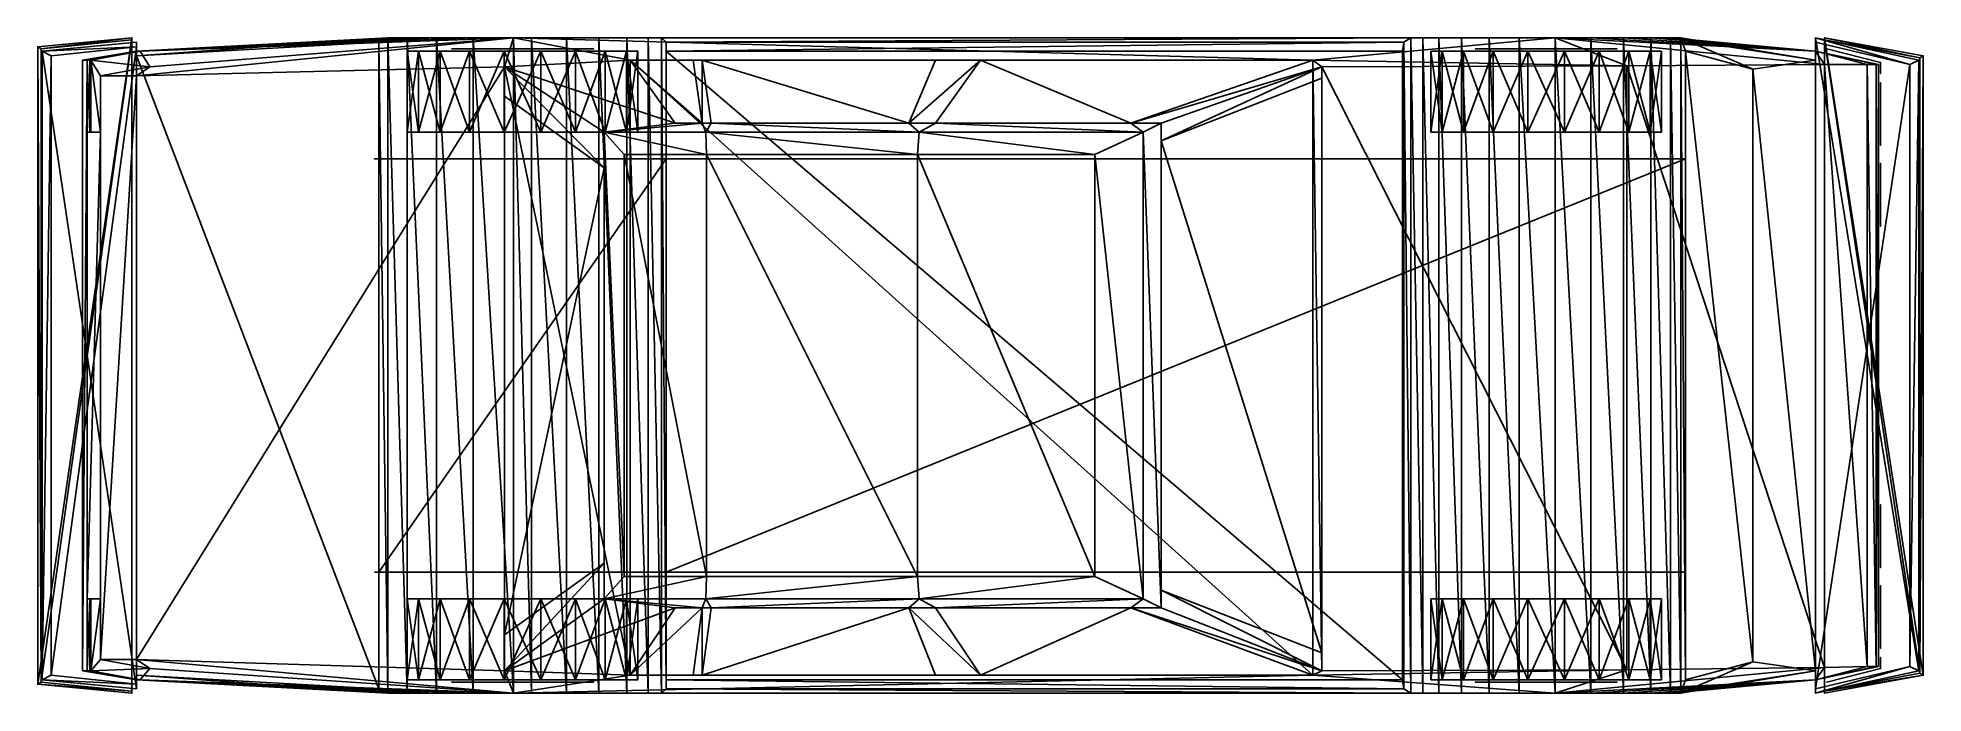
# Model space of a CAD drawing. Extents: x -210 to 0, y -37 to 36.
import ezdxf

# ---------------------------------------------------------------- set-up
doc = ezdxf.new("R2010")
doc.units = 0
for name, color, linetype in [('LS-BLACK', 8, 'CONTINUOUS'), ('LS-GLASS', 8, 'CONTINUOUS'), ('LS-HUB', 15, 'CONTINUOUS'), ('LS-LITE', 15, 'CONTINUOUS'), ('LS-RED', 9, 'CONTINUOUS'), ('LS-ROOF', 13, 'CONTINUOUS'), ('LS-SIDE', 13, 'CONTINUOUS'), ('LS-SILV', 15, 'CONTINUOUS'), ('LS-TIRE', 8, 'CONTINUOUS'), ('LS-TOP', 13, 'CONTINUOUS'), ('LS-YELLO', 10, 'CONTINUOUS')]:
    doc.layers.add(name, color=color, linetype=linetype)

msp = doc.modelspace()

# ---------------------------------------------------------------- meshes
at = {"layer": 'LS-BLACK'}
mesh = msp.add_polyface(dxfattribs=at)
corners = [(-199.182648, 34.499893, 14.999997), (-172.182648, 35.999893, 11.999997), (-172.182648, -36.000107, 11.999995), (-199.182648, -34.500107, 14.999995), (-171.182648, 36.499893, 16.999996), (-171.182526, -36.500107, 16.999994), (-169.049835, 36.499893, 21.043497), (-169.049835, -36.500107, 21.043505), (-165.784943, 36.499893, 24.243246), (-165.784943, -36.500107, 24.243254), (-161.699249, 36.499893, 26.293966), (-161.699249, -36.500107, 26.293974), (-157.182526, 36.499893, 26.999996), (-157.182648, -36.500107, 26.999994), (-155.182526, 36.499893, 26.999996), (-155.182648, -36.500107, 26.999994), (-151.300262, 36.499893, 26.488886), (-151.300323, -36.500107, 26.488894), (-147.682526, 36.499893, 24.990387), (-147.682648, -36.500107, 24.990383), (-144.575958, 36.499893, 22.606596), (-144.57608, -36.500107, 22.606594), (-142.192291, 36.499893, 19.499996), (-142.192291, -36.500107, 19.499994), (-140.693756, 36.499893, 15.882277), (-140.693756, -36.500107, 15.882276), (-140.182648, 35.999893, 11.999997), (-140.182648, -36.000107, 11.999995), (-140.182648, 34.999893, 9.999997), (-140.182648, -35.000107, 9.999993), (-58.182648, 34.999893, 9.999997), (-58.182648, -35.000107, 9.999993), (-58.019073, 35.999893, 11.999997), (-58.019073, -36.000107, 11.999995), (-57.241119, 36.499893, 15.882277), (-57.241119, -36.500107, 15.882276), (-55.920929, 36.499893, 19.499996), (-55.920929, -36.500107, 19.500004), (-54.14267, 36.499893, 22.606596), (-54.14267, -36.500107, 22.606594), (-51.625641, 36.499893, 24.990387), (-51.625641, -36.500107, 24.990383), (-48.54776, 36.499893, 26.488886), (-48.54776, -36.500107, 26.488894), (-45.182648, 36.499893, 26.999996), (-45.182648, -36.500107, 27.000004), (-41.182648, 36.499893, 26.999996), (-41.182648, -36.500107, 27.000004), (-37.220612, 36.499893, 26.434687), (-37.220612, -36.500107, 26.434694), (-33.57486, 36.499893, 24.783907), (-33.57486, -36.500107, 24.783903), (-30.536163, 36.499893, 22.179346), (-30.536163, -36.500107, 22.179354), (-28.347137, 36.499893, 18.828917), (-28.347137, -36.500107, 18.828915), (-27.182648, 36.499893, 14.999997), (-27.182648, -36.500107, 14.999995), (-26.682648, 34.999893, 9.999997), (-26.682648, -35.000107, 9.999993), (-19.182648, 32.999893, 9.999997), (-19.182648, -33.000107, 10.000001), (-12.182648, 33.999893, 12.999997), (-12.182648, -34.000107, 12.999995), (-5.182648, 1.999893, 29), (-5.182648, 1.999893, 22.17935), (-5.182648, 14.499893, 22.179348), (-5.182648, 14.499893, 28.999998), (-158.182648, 33.249893, 40.999996), (-144.182648, 33.999893, 38.999996), (-144.182648, -34.500107, 39.000004), (-158.182648, -34.000107, 41.000004), (-68.182648, 33.999893, 38.999996), (-68.182648, -34.500107, 39.000004), (-67.182648, 33.249893, 40.999996), (-67.182648, -34.000107, 41.000004), (-172.682648, 22.999893, 26.999998), (-172.182648, 22.999893, 11.999998), (-140.182648, 22.999893, 9.999998), (-26.682648, 22.999893, 9.999998), (-26.682648, 22.999893, 26.999998), (-140.182648, -23.000107, 9.999993), (-26.682648, -23.000107, 9.999993), (-172.182648, -23.000107, 11.999994), (-5.182648, -2.000107, 29), (-5.182648, -2.000107, 22.17935), (-5.182648, -14.500107, 22.179352), (-5.182648, -14.500107, 29.000002), (-172.682648, -23.000107, 27.000002), (-26.682648, -23.000107, 27.000002), (-199.682404, 36.25, 16.999996), (-199.682281, -36.25, 16.999985), (-199.682526, -36.5, 19.000004), (-199.682526, 36.5, 18.999996), (-209.807343, -35.25, 17.000074), (-210.182526, -35.5, 19.000004), (-209.807404, 35.25, 17.000107), (-210.182526, 35.5, 18.999996), (-11.182465, 36.25, 15.999997), (-11.182526, -36.25, 16.000004), (-11.182526, -36.5, 18.000004), (-11.182526, 36.5, 17.999996), (-0.557526, -34.25, 16.000044), (-0.182648, -34.5, 18.000004), (-0.557526, 34.25, 16.000055), (-0.182648, 34.5, 17.999996)]
mesh.append_faces([[corners[k] for k in face] for face in [(88, 82, 89)]], dxfattribs={"vtx0": -1})
mesh.append_faces([[corners[k] for k in face] for face in [(90, 93, 92), (91, 92, 95), (94, 95, 97), (96, 97, 93), (100, 101, 98), (103, 100, 99), (105, 103, 102), (101, 105, 104)]], dxfattribs={"vtx0": -1, "vtx1": -1, "vtx2": -1})
mesh.append_faces([[corners[k] for k in face] for face in [(88, 81, 82), (98, 99, 100), (99, 102, 103), (102, 104, 105), (104, 98, 101)]], dxfattribs={"vtx0": -1, "vtx2": -1})
mesh.append_faces([[corners[k] for k in face] for face in [(80, 79, 76)]], dxfattribs={"vtx1": -1})
mesh.append_faces([[corners[k] for k in face] for face in [(79, 78, 76), (92, 91, 90), (95, 94, 91), (97, 96, 94), (93, 90, 96)]], dxfattribs={"vtx1": -1, "vtx2": -1})
mesh.append_faces([[corners[k] for k in face] for face in [(0, 1, 2), (2, 3, 0), (1, 4, 5), (5, 2, 1), (4, 6, 7), (7, 5, 4), (6, 8, 9), (9, 7, 6), (8, 10, 11), (11, 9, 8), (10, 12, 13), (13, 11, 10), (12, 14, 15), (15, 13, 12), (14, 16, 17), (17, 15, 14), (16, 18, 19), (19, 17, 16), (18, 20, 21), (21, 19, 18), (20, 22, 23), (23, 21, 20), (22, 24, 25), (25, 23, 22), (24, 26, 27), (27, 25, 24), (26, 28, 29), (29, 27, 26), (28, 30, 31), (31, 29, 28), (30, 32, 33), (33, 31, 30), (32, 34, 35), (35, 33, 32), (34, 36, 37), (37, 35, 34), (36, 38, 39), (39, 37, 36), (38, 40, 41), (41, 39, 38), (40, 42, 43), (43, 41, 40), (42, 44, 45), (45, 43, 42), (44, 46, 47), (47, 45, 44), (46, 48, 49), (49, 47, 46), (48, 50, 51), (51, 49, 48), (50, 52, 53), (53, 51, 50), (52, 54, 55), (55, 53, 52), (54, 56, 57), (57, 55, 54), (56, 58, 59), (59, 57, 56), (58, 60, 61), (61, 59, 58), (60, 62, 63), (63, 61, 60), (64, 65, 66), (66, 67, 64), (70, 69, 68), (68, 71, 70), (73, 72, 69), (69, 70, 73), (75, 74, 72), (72, 73, 75), (78, 77, 76), (81, 78, 79), (79, 82, 81), (83, 77, 78), (78, 81, 83), (86, 85, 84), (84, 87, 86), (88, 83, 81), (90, 91, 94), (94, 96, 90), (95, 92, 93), (93, 97, 95), (102, 99, 98), (98, 104, 102), (101, 100, 103), (103, 105, 101)]], dxfattribs={"vtx2": -1})
at = {"layer": 'LS-GLASS'}
mesh = msp.add_polyface(dxfattribs=at)
corners = [(-147.111237, 21.999893, 55.761898), (-158.182648, 29.999893, 40.999996), (-158.182648, -30.000107, 41.000004), (-147.111237, -22.000107, 55.761902), (-85.057648, 24.999893, 53.999996), (-67.182648, 31.999893, 40.999996), (-67.182648, -32.000107, 41.000004), (-85.057648, -25.000107, 54.000004), (-144.182648, 33.999893, 38.999996), (-137.182648, 33.999893, 38.999996), (-136.182648, 26.999893, 53.999996), (-139.182648, 26.999893, 53.999996), (-136.182648, 33.999893, 38.999996), (-110.182648, 33.999893, 38.999996), (-113.182648, 26.999893, 53.999996), (-135.182648, 26.999893, 53.999996), (-105.182648, 33.999893, 38.999996), (-68.182648, 33.999893, 38.999996), (-88.458038, 26.999893, 53.999996), (-110.182648, 26.999893, 53.999996), (-105.182648, -34.500107, 39.000004), (-68.182648, -34.500107, 39.000004), (-88.458038, -27.000107, 54.000004), (-110.182648, -27.000107, 54.000004), (-136.182648, -34.500107, 39.000004), (-110.182648, -34.500107, 39.000004), (-113.182648, -27.000107, 54.000004), (-135.182648, -27.000107, 54.000004), (-144.182648, -34.500107, 39.000004), (-137.182648, -34.500107, 39.000004), (-136.182648, -27.000107, 54.000004), (-139.182648, -27.000107, 54.000004)]
mesh.append_faces([[corners[k] for k in face] for face in [(2, 1, 0), (0, 3, 2), (6, 5, 4), (4, 7, 6), (10, 9, 8), (8, 11, 10), (14, 13, 12), (12, 15, 14), (18, 17, 16), (16, 19, 18), (22, 21, 20), (20, 23, 22), (26, 25, 24), (24, 27, 26), (30, 29, 28), (28, 31, 30)]], dxfattribs={"vtx2": -1})
at = {"layer": 'LS-HUB'}
mesh = msp.add_polyface(dxfattribs=at)
corners = [(-50.084137, 35.249893, 14.095217), (-49.31076, 35.249893, 16.475676), (-47.839569, 35.249893, 18.500597), (-45.814545, 35.249893, 19.971806), (-43.434113, 35.249893, 20.745247), (-40.931183, 35.249893, 20.745247), (-38.550751, 35.249893, 19.971796), (-36.525726, 35.249893, 18.500607), (-35.054535, 35.249893, 16.475666), (-34.281158, 35.249893, 14.095217), (-34.281158, 35.249893, 11.592267), (-35.054535, 35.249893, 9.211821), (-36.525726, 35.249893, 7.186884), (-38.550751, 35.249893, 5.715678), (-40.931183, 35.249893, 4.942235), (-43.434113, 35.249893, 4.942232), (-45.814545, 35.249893, 5.71569), (-47.839569, 35.249893, 7.186879), (-49.31076, 35.249893, 9.211815), (-50.084137, 35.249893, 11.592267), (-50.084137, -35.25, 14.095222), (-49.31076, -35.25, 16.475683), (-47.839569, -35.25, 18.500605), (-45.814545, -35.25, 19.971813), (-43.434113, -35.25, 20.745255), (-40.931183, -35.25, 20.745255), (-38.550751, -35.25, 19.971804), (-36.525726, -35.25, 18.500614), (-35.054535, -35.25, 16.475674), (-34.281158, -35.25, 14.095222), (-34.281158, -35.25, 11.592273), (-35.054535, -35.25, 9.211819), (-36.525726, -35.25, 7.186886), (-38.550751, -35.25, 5.71568), (-40.931183, -35.25, 4.942237), (-43.434113, -35.25, 4.942234), (-45.814545, -35.25, 5.715692), (-47.839569, -35.25, 7.186881), (-49.31076, -35.25, 9.211813), (-50.084137, -35.25, 11.592273), (-164.084137, 35.249893, 14.095207), (-163.31076, 35.249893, 16.475666), (-161.839508, 35.249893, 18.500586), (-159.814545, 35.249893, 19.971796), (-157.434113, 35.249893, 20.745235), (-154.931183, 35.249893, 20.745235), (-152.550751, 35.249893, 19.971786), (-150.525787, 35.249893, 18.500597), (-149.054535, 35.249893, 16.475657), (-148.281158, 35.249893, 14.095207), (-148.281158, 35.249893, 11.592257), (-149.054535, 35.249893, 9.21181), (-150.525787, 35.249893, 7.186875), (-152.550751, 35.249893, 5.715668), (-154.931183, 35.249893, 4.942225), (-157.434113, 35.249893, 4.942222), (-159.814545, 35.249893, 5.71568), (-161.839508, 35.249893, 7.186869), (-163.31076, 35.249893, 9.211805), (-164.084137, 35.249893, 11.592257), (-164.084137, -35.25, 14.095213), (-163.31076, -35.25, 16.475674), (-161.839508, -35.25, 18.500593), (-159.814545, -35.25, 19.971804), (-157.434113, -35.25, 20.745243), (-154.931183, -35.25, 20.745243), (-152.550751, -35.25, 19.971794), (-150.525787, -35.25, 18.500605), (-149.054535, -35.25, 16.475664), (-148.281158, -35.25, 14.095213), (-148.281158, -35.25, 11.592263), (-149.054535, -35.25, 9.211808), (-150.525787, -35.25, 7.186877), (-152.550751, -35.25, 5.71567), (-154.931183, -35.25, 4.942227), (-157.434113, -35.25, 4.942224), (-159.814545, -35.25, 5.715682), (-161.839508, -35.25, 7.186871), (-163.31076, -35.25, 9.211803), (-164.084137, -35.25, 11.592263)]
mesh.append_faces([[corners[k] for k in face] for face in [(0, 18, 19), (40, 58, 59)]], dxfattribs={"vtx0": -1})
mesh.append_faces([[corners[k] for k in face] for face in [(0, 2, 3), (0, 3, 4), (0, 4, 5), (0, 5, 6), (0, 6, 7), (0, 7, 8), (0, 8, 9), (0, 9, 10), (0, 10, 11), (0, 11, 12), (0, 12, 13), (0, 13, 14), (0, 14, 15), (0, 15, 16), (0, 16, 17), (0, 17, 18), (40, 42, 43), (40, 43, 44), (40, 44, 45), (40, 45, 46), (40, 46, 47), (40, 47, 48), (40, 48, 49), (40, 49, 50), (40, 50, 51), (40, 51, 52), (40, 52, 53), (40, 53, 54), (40, 54, 55), (40, 55, 56), (40, 56, 57), (40, 57, 58)]], dxfattribs={"vtx0": -1, "vtx2": -1})
mesh.append_faces([[corners[k] for k in face] for face in [(39, 38, 20), (79, 78, 60)]], dxfattribs={"vtx1": -1})
mesh.append_faces([[corners[k] for k in face] for face in [(23, 22, 20), (24, 23, 20), (25, 24, 20), (26, 25, 20), (27, 26, 20), (28, 27, 20), (29, 28, 20), (30, 29, 20), (31, 30, 20), (32, 31, 20), (33, 32, 20), (34, 33, 20), (35, 34, 20), (36, 35, 20), (37, 36, 20), (38, 37, 20), (63, 62, 60), (64, 63, 60), (65, 64, 60), (66, 65, 60), (67, 66, 60), (68, 67, 60), (69, 68, 60), (70, 69, 60), (71, 70, 60), (72, 71, 60), (73, 72, 60), (74, 73, 60), (75, 74, 60), (76, 75, 60), (77, 76, 60), (78, 77, 60)]], dxfattribs={"vtx1": -1, "vtx2": -1})
mesh.append_faces([[corners[k] for k in face] for face in [(0, 1, 2), (22, 21, 20), (40, 41, 42), (62, 61, 60)]], dxfattribs={"vtx2": -1})
at = {"layer": 'LS-LITE'}
mesh = msp.add_polyface(dxfattribs=at)
corners = [(-4.932648, 15.499893, 27.999998), (-4.932648, 15.499893, 22.999998), (-4.932648, 22.499893, 22.999998), (-4.932648, 22.499893, 27.999998), (-4.932648, 24.499893, 27.999998), (-4.932648, 24.499893, 22.999998), (-4.932648, 31.499893, 22.999998), (-4.932648, 31.499893, 27.999998), (-4.932648, -15.500107, 28.000002), (-4.932648, -15.500107, 23.000002), (-4.932648, -22.500107, 23.000002), (-4.932648, -22.500107, 28.000002), (-4.932648, -24.500107, 28.000002), (-4.932648, -24.500107, 23.000002), (-4.932648, -31.500107, 23.000002), (-4.932648, -31.500107, 28.000002)]
mesh.append_faces([[corners[k] for k in face] for face in [(0, 1, 2), (2, 3, 0), (4, 5, 6), (6, 7, 4), (10, 9, 8), (8, 11, 10), (14, 13, 12), (12, 15, 14)]], dxfattribs={"vtx2": -1})
at = {"layer": 'LS-RED'}
mesh = msp.add_polyface(dxfattribs=at)
corners = [(-203.182648, 25.999893, 33.999996), (-204.263153, 25.999893, 26.999998), (-204.263153, 33.999893, 26.999996), (-203.182648, 32.249893, 33.999996), (-197.682648, 33.249893, 33.999996), (-198.75882, 34.999893, 26.999996), (-203.182648, -26.000107, 34.000004), (-204.263153, -26.000107, 27.000002), (-204.263153, -34.000107, 27.000004), (-203.182648, -32.750107, 34.000004), (-197.682648, -33.750107, 34.000004), (-198.75882, -35.000107, 27.000004)]
mesh.append_faces([[corners[k] for k in face] for face in [(2, 1, 0), (0, 3, 2), (2, 3, 4), (4, 5, 2), (6, 7, 8), (8, 9, 6), (10, 9, 8), (8, 11, 10)]], dxfattribs={"vtx2": -1})
at = {"layer": 'LS-ROOF'}
mesh = msp.add_polyface(dxfattribs=at)
corners = [(-158.182648, 33.249893, 40.999996), (-147.111237, 25.999893, 55.761898), (-139.182648, 26.999893, 53.999996), (-144.182648, 33.999893, 38.999996), (-135.755951, 25.999893, 55.706768), (-136.182648, 26.999893, 53.999996), (-135.182648, 26.999893, 53.999996), (-112.019135, 25.999893, 55.591576), (-113.182648, 26.999893, 53.999996), (-110.182648, 26.999893, 53.999996), (-87.07962, 25.999893, 55.470535), (-88.458038, 26.999893, 53.999996), (-92.432648, 23.499893, 56.999996), (-112.182648, 23.499893, 57.000015), (-135.682648, 23.499893, 56.999996), (-144.88266, 23.499893, 56.999996), (-144.88266, -23.500107, 57.000023), (-147.111237, -26.000107, 55.761906), (-135.682648, -23.500107, 57.000023), (-112.182648, -23.500107, 57.000004), (-92.43277, -23.500107, 57.000023), (-87.07962, -26.000107, 55.470543), (-85.057648, 26.999893, 53.999996), (-85.057648, -27.000107, 54.000004), (-67.182648, 33.249893, 40.999996), (-68.182648, 33.999893, 38.999996), (-105.182648, 33.999893, 38.999996), (-110.182648, 33.999893, 38.999996), (-85.057648, 24.999893, 53.999996), (-67.182648, 31.999893, 40.999996), (-147.111237, 21.999893, 55.761898), (-158.182648, 29.999893, 40.999996), (-158.182648, -34.000107, 41.000004), (-139.182648, -27.000107, 54.000004), (-144.182648, -34.500107, 39.000004), (-135.755951, -26.000107, 55.706776), (-136.182648, -27.000107, 54.000004), (-135.182648, -27.000107, 54.000004), (-112.019135, -26.000107, 55.591583), (-113.182648, -27.000107, 54.000004), (-110.182648, -27.000107, 54.000004), (-88.458038, -27.000107, 54.000004), (-67.182648, -34.000107, 41.000004), (-68.182648, -34.500107, 39.000004), (-105.182648, -34.500107, 39.000004), (-110.182648, -34.500107, 39.000004), (-85.057648, -25.000107, 54.000004), (-67.182648, -32.000107, 41.000004), (-147.111237, -22.000107, 55.761902), (-158.182648, -30.000107, 41.000004)]
mesh.append_faces([[corners[k] for k in face] for face in [(5, 4, 6), (8, 7, 9), (11, 10, 22), (37, 35, 36), (40, 38, 39), (23, 21, 41)]])
mesh.append_faces([[corners[k] for k in face] for face in [(0, 1, 2), (2, 3, 0), (1, 4, 5), (5, 2, 1), (6, 4, 7), (7, 8, 6), (9, 7, 10), (10, 11, 9), (12, 10, 7), (7, 13, 12), (13, 7, 4), (4, 14, 13), (14, 4, 1), (1, 15, 14), (16, 15, 1), (1, 17, 16), (18, 14, 15), (15, 16, 18), (19, 13, 14), (14, 18, 19), (20, 12, 13), (13, 19, 20), (21, 10, 12), (12, 20, 21), (23, 22, 10), (10, 21, 23), (11, 22, 24), (24, 25, 11), (8, 9, 26), (26, 27, 8), (28, 29, 24), (24, 22, 28), (0, 31, 30), (30, 1, 0), (33, 17, 32), (32, 34, 33), (36, 35, 17), (17, 33, 36), (38, 35, 37), (37, 39, 38), (21, 38, 40), (40, 41, 21), (38, 21, 20), (20, 19, 38), (35, 38, 19), (19, 18, 35), (17, 35, 18), (18, 16, 17), (42, 23, 41), (41, 43, 42), (44, 40, 39), (39, 45, 44), (42, 47, 46), (46, 23, 42), (48, 49, 32), (32, 17, 48)]], dxfattribs={"vtx2": -1})
at = {"layer": 'LS-SIDE'}
mesh = msp.add_polyface(dxfattribs=at)
corners = [(-158.182648, 33.249893, 40.999996), (-144.182648, 33.999893, 38.999996), (-157.182526, 36.499893, 26.999987), (-68.182648, 33.999893, 38.999996), (-41.182648, 36.499893, 26.999996), (-33.182648, 33.374893, 36.999996), (-67.182648, 33.249893, 40.999996), (-11.182648, 33.499893, 33.000015), (-12.182648, 34.999893, 28.999996), (-6.432648, 33.499893, 30.999996), (-5.432648, 33.499893, 29.999996), (-5.182648, 33.499893, 28.999996), (-12.182648, 34.999893, 26.434687), (-37.220612, 36.499893, 26.434687), (-12.182648, 34.999893, 24.783895), (-33.57486, 36.499893, 24.783895), (-12.182648, 34.999893, 22.179346), (-30.536163, 36.499893, 22.179346), (-12.182648, 34.999893, 19.999996), (-28.347137, 36.499893, 18.828907), (-12.182648, 33.999893, 12.999997), (-27.182648, 36.499893, 14.999997), (-19.182648, 32.999893, 9.999995), (-26.682648, 34.999893, 9.999995), (-45.182648, 36.499893, 26.999996), (-48.54776, 36.499893, 26.488886), (-151.300262, 36.499893, 26.488886), (-155.182526, 36.499893, 26.999987), (-147.682526, 36.499893, 24.990376), (-51.625641, 36.499893, 24.990376), (-54.14267, 36.499893, 22.606586), (-144.575958, 36.499893, 22.606586), (-142.192291, 36.499893, 19.499987), (-55.920929, 36.499893, 19.499996), (-57.241119, 36.499893, 15.882277), (-140.693756, 36.499893, 15.882277), (-140.182648, 35.999893, 11.999997), (-58.019073, 35.999893, 11.999997), (-58.182648, 34.999893, 9.999995), (-140.182648, 34.999893, 9.999995), (-199.182648, 32.249893, 37.999996), (-197.682648, 33.249893, 33.999996), (-203.182648, 32.249893, 33.999996), (-198.75882, 34.999893, 26.999996), (-161.699249, 36.499893, 26.293966), (-198.86734, 34.999893, 26.293966), (-199.182648, 34.999893, 24.243246), (-165.784943, 36.499893, 24.243246), (-169.049835, 36.499893, 21.043497), (-199.182648, 34.999893, 21.043497), (-205.182648, 33.999893, 21.043497), (-204.688751, 33.999893, 24.243246), (-171.182648, 36.499893, 16.999996), (-199.182648, 34.499893, 16.983727), (-172.182648, 35.999893, 11.999997), (-199.182648, 34.499893, 14.999997), (-5.182648, 33.499893, 22.179346), (-5.182648, 33.499893, 19.999996), (-158.182648, -34.000107, 41.000004), (-144.182648, -34.500107, 39.000004), (-157.182648, -36.500107, 26.999994), (-68.182648, -34.500107, 39.000004), (-41.182648, -36.500107, 27.000004), (-33.182648, -33.875107, 37.000004), (-67.182648, -34.000107, 41.000004), (-11.182648, -33.625107, 33.000004), (-12.182648, -35.000107, 29.000004), (-6.432648, -33.500107, 31.000004), (-5.432648, -33.500107, 30.000004), (-5.182648, -33.500107, 29.000004), (-12.182648, -35.000107, 26.434694), (-37.220612, -36.500107, 26.434694), (-12.182648, -35.000107, 24.783903), (-33.57486, -36.500107, 24.783903), (-12.182648, -35.000107, 22.179354), (-30.536163, -36.500107, 22.179354), (-12.182648, -35.000107, 20.000004), (-28.347137, -36.500107, 18.828915), (-12.182648, -34.000107, 12.999995), (-27.182648, -36.500107, 14.999995), (-19.182648, -33.000107, 10.000001), (-26.682648, -35.000107, 9.999993), (-45.182648, -36.500107, 27.000004), (-48.54776, -36.500107, 26.488894), (-151.300323, -36.500107, 26.488894), (-155.182648, -36.500107, 26.999994), (-147.682648, -36.500107, 24.990383), (-51.625641, -36.500107, 24.990383), (-54.14267, -36.500107, 22.606594), (-144.57608, -36.500107, 22.606594), (-142.192291, -36.500107, 19.499994), (-55.920929, -36.500107, 19.500004), (-57.241119, -36.500107, 15.882276), (-140.693756, -36.500107, 15.882276), (-140.182648, -36.000107, 11.999995), (-58.019073, -36.000107, 11.999995), (-58.182648, -35.000107, 9.999993), (-140.182648, -35.000107, 9.999993), (-199.182648, -32.750107, 38.000004), (-197.682648, -33.750107, 34.000004), (-203.182648, -32.750107, 34.000004), (-198.75882, -35.000107, 27.000004), (-161.699249, -36.500107, 26.293974), (-198.86734, -35.000107, 26.293974), (-199.182648, -35.000107, 24.243254), (-165.784943, -36.500107, 24.243254), (-169.049835, -36.500107, 21.043505), (-199.182648, -35.000107, 21.043505), (-205.182648, -34.000107, 21.043505), (-204.688751, -34.000107, 24.243254), (-171.182648, -36.500107, 17.000004), (-199.182648, -34.500107, 16.983734), (-172.182648, -36.000107, 11.999995), (-199.182648, -34.500107, 14.999995), (-5.182648, -33.500107, 22.179354), (-5.182648, -33.500107, 20.000004)]
mesh.append_faces([[corners[k] for k in face] for face in [(0, 1, 2), (3, 5, 4), (5, 3, 6), (4, 5, 7), (7, 8, 4), (7, 9, 8), (8, 9, 10), (8, 10, 11), (0, 2, 40), (40, 2, 41), (40, 41, 42), (43, 41, 2), (60, 59, 58), (62, 63, 61), (64, 61, 63), (65, 63, 62), (62, 66, 65), (66, 67, 65), (68, 67, 66), (69, 68, 66), (98, 60, 58), (99, 60, 98), (100, 99, 98), (60, 99, 101)]])
mesh.append_faces([[corners[k] for k in face] for face in [(2, 1, 3), (3, 4, 2), (4, 8, 12), (12, 13, 4), (13, 12, 14), (14, 15, 13), (15, 14, 16), (16, 17, 15), (17, 16, 18), (18, 19, 17), (19, 18, 20), (20, 21, 19), (21, 20, 22), (22, 23, 21), (24, 25, 26), (26, 27, 24), (28, 26, 25), (25, 29, 28), (29, 30, 31), (31, 28, 29), (32, 31, 30), (30, 33, 32), (33, 34, 35), (35, 32, 33), (36, 35, 34), (34, 37, 36), (37, 38, 39), (39, 36, 37), (2, 44, 45), (45, 43, 2), (46, 45, 44), (44, 47, 46), (47, 48, 49), (49, 46, 47), (46, 49, 50), (50, 51, 46), (49, 48, 52), (52, 53, 49), (53, 52, 54), (54, 55, 53), (16, 56, 57), (57, 18, 16), (61, 59, 60), (60, 62, 61), (70, 66, 62), (62, 71, 70), (72, 70, 71), (71, 73, 72), (74, 72, 73), (73, 75, 74), (76, 74, 75), (75, 77, 76), (78, 76, 77), (77, 79, 78), (80, 78, 79), (79, 81, 80), (84, 83, 82), (82, 85, 84), (83, 84, 86), (86, 87, 83), (89, 88, 87), (87, 86, 89), (88, 89, 90), (90, 91, 88), (93, 92, 91), (91, 90, 93), (92, 93, 94), (94, 95, 92), (97, 96, 95), (95, 94, 97), (103, 102, 60), (60, 101, 103), (102, 103, 104), (104, 105, 102), (107, 106, 105), (105, 104, 107), (108, 107, 104), (104, 109, 108), (110, 106, 107), (107, 111, 110), (112, 110, 111), (111, 113, 112), (115, 114, 74), (74, 76, 115)]], dxfattribs={"vtx2": -1})
at = {"layer": 'LS-SILV'}
mesh = msp.add_polyface(dxfattribs=at)
corners = [(-5.182648, 33.499893, 29.000011), (-12.182648, 34.999893, 29.000011), (-12.182648, 34.999893, 26.434702), (-5.182648, 33.499893, 26.434702), (-5.182648, 33.499893, 24.783911), (-12.182648, 34.999893, 24.783911), (-12.182648, 34.999893, 22.179361), (-5.182648, 33.499893, 22.179361), (-136.182648, 26.999893, 53.999996), (-135.182648, 26.999893, 53.999996), (-136.182648, 33.999893, 38.999996), (-137.182648, 33.999893, 38.999996), (-5.182648, 14.499893, 29.000013), (-5.182648, 14.499893, 26.434704), (-5.182648, 14.499893, 24.783924), (-5.182648, 14.499893, 22.179363), (-5.182648, -33.500107, 29.000019), (-12.182648, -35.000107, 29.000019), (-12.182648, -35.000107, 26.43471), (-5.182648, -33.500107, 26.43471), (-5.182648, -33.500107, 24.783918), (-12.182648, -35.000107, 24.783918), (-12.182648, -35.000107, 22.179369), (-5.182648, -33.500107, 22.179369), (-136.182648, -27.000107, 54.000034), (-135.182648, -27.000107, 54.000034), (-136.182648, -34.500107, 39.000004), (-137.182648, -34.500107, 39.000004), (-5.182648, -14.500107, 29.000017), (-5.182648, -14.500107, 26.434708), (-5.182648, -14.500107, 24.783928), (-5.182648, -14.500107, 22.179367), (-209.682648, 34.999893, 21.043531), (-199.182648, 35.999893, 21.043512), (-199.182648, -36.000107, 21.04352), (-209.682648, -35.000107, 21.04353), (-199.182648, 35.499893, 14.000022), (-208.682648, 34.499893, 14.000062), (-208.682648, -34.500107, 14.000049), (-199.182648, -35.500107, 14.000018), (-12.182648, 36.499893, 20.000011), (-0.682648, 33.999893, 20.000031), (-0.682648, -34.000107, 20.000029), (-12.182648, -36.500107, 20.000019), (-1.68277, 33.499893, 13.000062), (-12.18277, 35.999893, 13.000022), (-12.18277, -36.000107, 13.000018), (-1.68277, -33.500107, 13.000058)]
mesh.append_faces([[corners[k] for k in face] for face in [(34, 33, 32), (38, 37, 36), (35, 32, 37), (39, 36, 33), (42, 41, 40), (46, 45, 44), (43, 40, 45), (47, 44, 41)]], dxfattribs={"vtx0": -1, "vtx1": -1, "vtx2": -1})
mesh.append_faces([[corners[k] for k in face] for face in [(32, 35, 34), (36, 39, 38), (37, 38, 35), (33, 34, 39), (40, 43, 42), (44, 47, 46), (45, 46, 43), (41, 42, 47)]], dxfattribs={"vtx1": -1, "vtx2": -1})
mesh.append_faces([[corners[k] for k in face] for face in [(2, 1, 0), (0, 3, 2), (2, 3, 4), (4, 5, 2), (6, 5, 4), (4, 7, 6), (10, 9, 8), (8, 11, 10), (12, 13, 3), (3, 0, 12), (13, 14, 4), (4, 3, 13), (14, 15, 7), (7, 4, 14), (16, 17, 18), (18, 19, 16), (20, 19, 18), (18, 21, 20), (20, 21, 22), (22, 23, 20), (26, 25, 24), (24, 27, 26), (19, 29, 28), (28, 16, 19), (20, 30, 29), (29, 19, 20), (23, 31, 30), (30, 20, 23), (32, 33, 36), (36, 37, 32), (39, 34, 35), (35, 38, 39), (40, 41, 44), (44, 45, 40), (47, 42, 43), (43, 46, 47)]], dxfattribs={"vtx2": -1})
at = {"layer": 'LS-TIRE'}
mesh = msp.add_polyface(dxfattribs=at)
corners = [(-154.148956, 26, 25.683678), (-158.216339, 26, 25.683678), (-156.182648, 26, 12.843739), (-162.084503, 26, 24.426819), (-165.375031, 26, 22.036118), (-167.765778, 26, 18.745607), (-169.022552, 26, 14.877378), (-169.022552, 26, 10.810088), (-167.765778, 26, 6.941852), (-165.375031, 26, 3.651336), (-162.084503, 26, 1.260646), (-158.216339, 26, 0.003783), (-154.148956, 26, 0.003788), (-154.148956, 35, 25.683676), (-158.216339, 35, 25.683676), (-162.084503, 35, 24.426817), (-165.375031, 35, 22.036116), (-167.765778, 35, 18.745605), (-169.022552, 35, 14.877378), (-169.022552, 35, 10.810087), (-167.765778, 35, 6.941855), (-165.375031, 35, 3.651343), (-162.084503, 35, 1.260646), (-158.216339, 35, 0.003783), (-156.182648, 35, 12.843738)]
mesh.append_faces([[corners[k] for k in face] for face in [(0, 1, 2), (1, 3, 2), (3, 4, 2), (4, 5, 2), (5, 6, 2), (6, 7, 2), (7, 8, 2), (8, 9, 2), (9, 10, 2), (10, 11, 2), (11, 12, 2)]])
mesh.append_faces([[corners[k] for k in face] for face in [(13, 14, 1), (14, 15, 3), (3, 1, 14), (15, 16, 4), (4, 3, 15), (16, 17, 5), (5, 4, 16), (17, 18, 6), (6, 5, 17), (18, 19, 7), (7, 6, 18), (19, 20, 8), (8, 7, 19), (20, 21, 9), (9, 8, 20), (21, 22, 10), (10, 9, 21), (22, 23, 11), (11, 10, 22), (12, 11, 23), (15, 14, 24), (16, 15, 24), (17, 16, 24), (18, 17, 24), (19, 18, 24), (20, 19, 24), (21, 20, 24), (22, 21, 24), (23, 22, 24)]], dxfattribs={"vtx2": -1})
mesh = msp.add_polyface(dxfattribs=at)
corners = [(-154.148956, 26, 0.003788), (-150.280792, 26, 1.260651), (-156.182648, 26, 12.843739), (-146.990265, 26, 3.651339), (-144.599518, 26, 6.941853), (-143.342743, 26, 10.810088), (-143.342743, 26, 14.877378), (-144.599518, 26, 18.745607), (-146.990265, 26, 22.036118), (-150.280792, 26, 24.426819), (-154.148956, 26, 25.683678), (-154.148956, 35, 0.003788), (-150.280792, 35, 1.26065), (-146.990265, 35, 3.651346), (-144.599518, 35, 6.941856), (-143.342743, 35, 10.810087), (-143.342743, 35, 14.877378), (-144.599518, 35, 18.745605), (-146.990265, 35, 22.036116), (-150.280792, 35, 24.426817), (-154.148956, 35, 25.683676), (-158.216339, 26, 25.683678), (-158.216339, 35, 0.003783), (-156.182648, 35, 12.843738), (-158.216339, 35, 25.683676)]
mesh.append_faces([[corners[k] for k in face] for face in [(0, 1, 2), (1, 3, 2), (3, 4, 2), (4, 5, 2), (5, 6, 2), (6, 7, 2), (7, 8, 2), (8, 9, 2), (9, 10, 2)]])
mesh.append_faces([[corners[k] for k in face] for face in [(11, 12, 1), (1, 0, 11), (12, 13, 3), (3, 1, 12), (13, 14, 4), (4, 3, 13), (14, 15, 5), (5, 4, 14), (15, 16, 6), (6, 5, 15), (16, 17, 7), (7, 6, 16), (17, 18, 8), (8, 7, 17), (18, 19, 9), (9, 8, 18), (19, 20, 10), (10, 9, 19), (21, 10, 20), (22, 11, 0), (12, 11, 23), (13, 12, 23), (14, 13, 23), (15, 14, 23), (16, 15, 23), (17, 16, 23), (18, 17, 23), (19, 18, 23), (20, 19, 23), (24, 20, 23), (11, 22, 23)]], dxfattribs={"vtx2": -1})
mesh = msp.add_polyface(dxfattribs=at)
corners = [(-40.149078, 26, 25.683687), (-44.216217, 26, 25.683687), (-42.182648, 26, 12.843748), (-48.084564, 26, 24.426828), (-51.375031, 26, 22.036129), (-53.765778, 26, 18.745619), (-55.022614, 26, 14.877388), (-55.022614, 26, 10.810098), (-53.765778, 26, 6.941862), (-51.375031, 26, 3.651346), (-48.084564, 26, 1.260657), (-44.216217, 26, 0.003792), (-40.149078, 26, 0.003797), (-40.149078, 35, 25.683685), (-44.216217, 35, 25.683685), (-48.084564, 35, 24.426826), (-51.375031, 35, 22.036127), (-53.765778, 35, 18.745617), (-55.022614, 35, 14.877387), (-55.022614, 35, 10.810097), (-53.765778, 35, 6.941865), (-51.375031, 35, 3.651353), (-48.084564, 35, 1.260656), (-44.216217, 35, 0.003793), (-42.182648, 35, 12.843747)]
mesh.append_faces([[corners[k] for k in face] for face in [(0, 1, 2), (1, 3, 2), (3, 4, 2), (4, 5, 2), (5, 6, 2), (6, 7, 2), (7, 8, 2), (8, 9, 2), (9, 10, 2), (10, 11, 2), (11, 12, 2)]])
mesh.append_faces([[corners[k] for k in face] for face in [(13, 14, 1), (14, 15, 3), (3, 1, 14), (15, 16, 4), (4, 3, 15), (16, 17, 5), (5, 4, 16), (17, 18, 6), (6, 5, 17), (18, 19, 7), (7, 6, 18), (19, 20, 8), (8, 7, 19), (20, 21, 9), (9, 8, 20), (21, 22, 10), (10, 9, 21), (22, 23, 11), (11, 10, 22), (12, 11, 23), (15, 14, 24), (16, 15, 24), (17, 16, 24), (18, 17, 24), (19, 18, 24), (20, 19, 24), (21, 20, 24), (22, 21, 24), (23, 22, 24)]], dxfattribs={"vtx2": -1})
mesh = msp.add_polyface(dxfattribs=at)
corners = [(-40.149078, 26, 0.003797), (-36.280731, 26, 1.260661), (-42.182648, 26, 12.843748), (-32.990265, 26, 3.651348), (-30.599518, 26, 6.941862), (-29.342682, 26, 10.810098), (-29.342682, 26, 14.877388), (-30.599518, 26, 18.745619), (-32.990265, 26, 22.036129), (-36.280731, 26, 24.426828), (-40.149078, 26, 25.683687), (-40.149078, 35, 0.003797), (-36.280731, 35, 1.26066), (-32.990265, 35, 3.651356), (-30.599518, 35, 6.941866), (-29.342682, 35, 10.810097), (-29.342682, 35, 14.877387), (-30.599518, 35, 18.745617), (-32.990265, 35, 22.036127), (-36.280731, 35, 24.426826), (-40.149078, 35, 25.683685), (-44.216217, 26, 25.683687), (-44.216217, 35, 0.003793), (-42.182648, 35, 12.843747), (-44.216217, 35, 25.683685)]
mesh.append_faces([[corners[k] for k in face] for face in [(0, 1, 2), (1, 3, 2), (3, 4, 2), (4, 5, 2), (5, 6, 2), (6, 7, 2), (7, 8, 2), (8, 9, 2), (9, 10, 2)]])
mesh.append_faces([[corners[k] for k in face] for face in [(11, 12, 1), (1, 0, 11), (12, 13, 3), (3, 1, 12), (13, 14, 4), (4, 3, 13), (14, 15, 5), (5, 4, 14), (15, 16, 6), (6, 5, 15), (16, 17, 7), (7, 6, 16), (17, 18, 8), (8, 7, 17), (18, 19, 9), (9, 8, 18), (19, 20, 10), (10, 9, 19), (21, 10, 20), (22, 11, 0), (12, 11, 23), (13, 12, 23), (14, 13, 23), (15, 14, 23), (16, 15, 23), (17, 16, 23), (18, 17, 23), (19, 18, 23), (20, 19, 23), (24, 20, 23), (11, 22, 23)]], dxfattribs={"vtx2": -1})
mesh = msp.add_polyface(dxfattribs=at)
corners = [(-156.182648, -26.000107, 12.843742), (-158.216339, -26.000107, 25.683681), (-154.148956, -26.000107, 25.683681), (-162.084503, -26.000107, 24.426823), (-165.375031, -26.000107, 22.036121), (-167.765778, -26.000107, 18.745611), (-169.022552, -26.000107, 14.877382), (-169.022552, -26.000107, 10.810092), (-167.765778, -26.000107, 6.941856), (-165.375031, -26.000107, 3.651349), (-162.084503, -26.000107, 1.260651), (-158.216339, -26.000107, 0.003787), (-154.148956, -26.000107, 0.003792), (-158.216339, -35.000107, 25.683683), (-154.148956, -35.000107, 25.683683), (-162.084503, -35.000107, 24.426825), (-165.375031, -35.000107, 22.036123), (-167.765778, -35.000107, 18.745613), (-169.022552, -35.000107, 14.877383), (-169.022552, -35.000107, 10.810093), (-167.765778, -35.000107, 6.941857), (-165.375031, -35.000107, 3.651349), (-162.084503, -35.000107, 1.260652), (-158.216339, -35.000107, 0.003789), (-156.182648, -35.000107, 12.843743)]
mesh.append_faces([[corners[k] for k in face] for face in [(0, 1, 2), (0, 3, 1), (0, 4, 3), (0, 5, 4), (0, 6, 5), (0, 7, 6), (0, 8, 7), (0, 9, 8), (0, 10, 9), (0, 11, 10), (0, 12, 11)]])
mesh.append_faces([[corners[k] for k in face] for face in [(1, 13, 14), (3, 15, 13), (13, 1, 3), (4, 16, 15), (15, 3, 4), (5, 17, 16), (16, 4, 5), (6, 18, 17), (17, 5, 6), (7, 19, 18), (18, 6, 7), (8, 20, 19), (19, 7, 8), (9, 21, 20), (20, 8, 9), (10, 22, 21), (21, 9, 10), (11, 23, 22), (22, 10, 11), (23, 11, 12), (24, 13, 15), (24, 15, 16), (24, 16, 17), (24, 17, 18), (24, 18, 19), (24, 19, 20), (24, 20, 21), (24, 21, 22), (24, 22, 23)]], dxfattribs={"vtx2": -1})
mesh = msp.add_polyface(dxfattribs=at)
corners = [(-156.182648, -26.000107, 12.843742), (-150.280792, -26.000107, 1.260656), (-154.148956, -26.000107, 0.003792), (-146.990265, -26.000107, 3.651351), (-144.599518, -26.000107, 6.941857), (-143.342743, -26.000107, 10.810092), (-143.342743, -26.000107, 14.877382), (-144.599518, -26.000107, 18.745611), (-146.990265, -26.000107, 22.036121), (-150.280792, -26.000107, 24.426823), (-154.148956, -26.000107, 25.683681), (-150.280792, -35.000107, 1.260657), (-154.148956, -35.000107, 0.003794), (-146.990265, -35.000107, 3.651352), (-144.599518, -35.000107, 6.941858), (-143.342743, -35.000107, 10.810093), (-143.342743, -35.000107, 14.877383), (-144.599518, -35.000107, 18.745613), (-146.990265, -35.000107, 22.036123), (-150.280792, -35.000107, 24.426825), (-154.148956, -35.000107, 25.683683), (-158.216339, -26.000107, 25.683681), (-158.216339, -35.000107, 0.003789), (-156.182648, -35.000107, 12.843743), (-158.216339, -35.000107, 25.683683)]
mesh.append_faces([[corners[k] for k in face] for face in [(0, 1, 2), (0, 3, 1), (0, 4, 3), (0, 5, 4), (0, 6, 5), (0, 7, 6), (0, 8, 7), (0, 9, 8), (0, 10, 9)]])
mesh.append_faces([[corners[k] for k in face] for face in [(1, 11, 12), (12, 2, 1), (3, 13, 11), (11, 1, 3), (4, 14, 13), (13, 3, 4), (5, 15, 14), (14, 4, 5), (6, 16, 15), (15, 5, 6), (7, 17, 16), (16, 6, 7), (8, 18, 17), (17, 7, 8), (9, 19, 18), (18, 8, 9), (10, 20, 19), (19, 9, 10), (20, 10, 21), (2, 12, 22), (23, 12, 11), (23, 11, 13), (23, 13, 14), (23, 14, 15), (23, 15, 16), (23, 16, 17), (23, 17, 18), (23, 18, 19), (23, 19, 20), (23, 20, 24), (23, 22, 12)]], dxfattribs={"vtx2": -1})
mesh = msp.add_polyface(dxfattribs=at)
corners = [(-42.182648, -26.000107, 12.843752), (-44.216217, -26.000107, 25.683691), (-40.149078, -26.000107, 25.683691), (-48.084564, -26.000107, 24.426832), (-51.375031, -26.000107, 22.036133), (-53.765778, -26.000107, 18.745623), (-55.022614, -26.000107, 14.877392), (-55.022614, -26.000107, 10.810102), (-53.765778, -26.000107, 6.941866), (-51.375031, -26.000107, 3.651358), (-48.084564, -26.000107, 1.260661), (-44.216217, -26.000107, 0.003797), (-40.149078, -26.000107, 0.003802), (-44.216217, -35.000107, 25.683693), (-40.149078, -35.000107, 25.683693), (-48.084564, -35.000107, 24.426834), (-51.375031, -35.000107, 22.036135), (-53.765778, -35.000107, 18.745625), (-55.022614, -35.000107, 14.877393), (-55.022614, -35.000107, 10.810102), (-53.765778, -35.000107, 6.941867), (-51.375031, -35.000107, 3.651359), (-48.084564, -35.000107, 1.260662), (-44.216217, -35.000107, 0.003799), (-42.182648, -35.000107, 12.843753)]
mesh.append_faces([[corners[k] for k in face] for face in [(0, 1, 2), (0, 3, 1), (0, 4, 3), (0, 5, 4), (0, 6, 5), (0, 7, 6), (0, 8, 7), (0, 9, 8), (0, 10, 9), (0, 11, 10), (0, 12, 11)]])
mesh.append_faces([[corners[k] for k in face] for face in [(1, 13, 14), (3, 15, 13), (13, 1, 3), (4, 16, 15), (15, 3, 4), (5, 17, 16), (16, 4, 5), (6, 18, 17), (17, 5, 6), (7, 19, 18), (18, 6, 7), (8, 20, 19), (19, 7, 8), (9, 21, 20), (20, 8, 9), (10, 22, 21), (21, 9, 10), (11, 23, 22), (22, 10, 11), (23, 11, 12), (24, 13, 15), (24, 15, 16), (24, 16, 17), (24, 17, 18), (24, 18, 19), (24, 19, 20), (24, 20, 21), (24, 21, 22), (24, 22, 23)]], dxfattribs={"vtx2": -1})
mesh = msp.add_polyface(dxfattribs=at)
corners = [(-42.182648, -26.000107, 12.843752), (-36.280731, -26.000107, 1.260665), (-40.149078, -26.000107, 0.003802), (-32.990265, -26.000107, 3.65136), (-30.599518, -26.000107, 6.941866), (-29.342682, -26.000107, 10.810102), (-29.342682, -26.000107, 14.877392), (-30.599518, -26.000107, 18.745623), (-32.990265, -26.000107, 22.036133), (-36.280731, -26.000107, 24.426832), (-40.149078, -26.000107, 25.683691), (-36.280731, -35.000107, 1.260666), (-40.149078, -35.000107, 0.003803), (-32.990265, -35.000107, 3.651362), (-30.599518, -35.000107, 6.941868), (-29.342682, -35.000107, 10.810102), (-29.342682, -35.000107, 14.877393), (-30.599518, -35.000107, 18.745625), (-32.990265, -35.000107, 22.036135), (-36.280731, -35.000107, 24.426834), (-40.149078, -35.000107, 25.683693), (-44.216217, -26.000107, 25.683691), (-44.216217, -35.000107, 0.003799), (-42.182648, -35.000107, 12.843753), (-44.216217, -35.000107, 25.683693)]
mesh.append_faces([[corners[k] for k in face] for face in [(0, 1, 2), (0, 3, 1), (0, 4, 3), (0, 5, 4), (0, 6, 5), (0, 7, 6), (0, 8, 7), (0, 9, 8), (0, 10, 9)]])
mesh.append_faces([[corners[k] for k in face] for face in [(1, 11, 12), (12, 2, 1), (3, 13, 11), (11, 1, 3), (4, 14, 13), (13, 3, 4), (5, 15, 14), (14, 4, 5), (6, 16, 15), (15, 5, 6), (7, 17, 16), (16, 6, 7), (8, 18, 17), (17, 7, 8), (9, 19, 18), (18, 8, 9), (10, 20, 19), (19, 9, 10), (20, 10, 21), (2, 12, 22), (23, 12, 11), (23, 11, 13), (23, 13, 14), (23, 14, 15), (23, 15, 16), (23, 16, 17), (23, 17, 18), (23, 18, 19), (23, 19, 20), (23, 20, 24), (23, 22, 12)]], dxfattribs={"vtx2": -1})
at = {"layer": 'LS-TOP'}
mesh = msp.add_polyface(dxfattribs=at)
corners = [(-67.182648, 33.249893, 40.999996), (-33.182648, 33.374893, 36.999996), (-33.182648, -33.875107, 37.000004), (-67.182648, -34.000107, 41.000004), (-11.182648, 33.499893, 33.000015), (-11.182648, -33.625107, 33.000004), (-6.432648, 33.499893, 30.999996), (-6.432648, -33.500107, 31.000004), (-5.432648, 33.499893, 29.999996), (-5.432648, -33.500107, 30.000004), (-5.182648, 33.499893, 28.999996), (-5.182648, -33.500107, 29.000004), (-5.182648, 33.499893, 22.179346), (-5.182648, 33.499893, 19.999996), (-5.182648, -33.500107, 20.000004), (-5.182648, -33.500107, 22.179354), (-158.182648, 33.249893, 40.999996), (-199.182648, 32.249893, 37.999996), (-199.182648, -32.750107, 38.000004), (-158.182648, -34.000107, 41.000004), (-203.182648, 32.249893, 33.999996), (-203.182648, -32.750107, 34.000004), (-204.688751, 33.999893, 24.243256), (-205.182648, 33.999893, 21.043497), (-205.182648, -34.000107, 21.043505), (-204.688751, -34.000107, 24.243254), (-5.182648, 1.999893, 29), (-5.182648, 1.999893, 22.17935), (-5.182648, -2.000107, 22.17935), (-5.182648, -2.000107, 29), (-203.182648, 25.999893, 33.999996), (-204.688751, 25.999893, 24.243258), (-204.688751, -26.000107, 24.243252), (-203.182648, -26.000107, 34.000004)]
mesh.append_faces([[corners[k] for k in face] for face in [(2, 1, 0), (0, 3, 2), (5, 4, 1), (1, 2, 5), (7, 6, 4), (4, 5, 7), (9, 8, 6), (6, 7, 9), (11, 10, 8), (8, 9, 11), (14, 13, 12), (12, 15, 14), (16, 17, 18), (18, 19, 16), (17, 20, 21), (21, 18, 17), (22, 23, 24), (24, 25, 22), (28, 27, 26), (26, 29, 28), (30, 31, 32), (32, 33, 30)]], dxfattribs={"vtx2": -1})
at = {"layer": 'LS-YELLO'}
mesh = msp.add_polyface(dxfattribs=at)
corners = [(-4.932648, 33.749893, 22.999996), (-10.932648, 35.249893, 22.999996), (-10.932648, 35.249893, 27.999996), (-4.932648, 33.749893, 27.999996), (-4.932648, 32.499893, 27.999998), (-4.932648, 32.499893, 22.999998), (-204.263153, 25.999893, 26.999998), (-204.372162, 25.999893, 26.293968), (-204.372162, 33.999893, 26.293966), (-204.263153, 33.999893, 26.999996), (-204.688751, 25.999893, 24.243248), (-204.688751, 33.999893, 24.243246), (-198.86734, 34.999893, 26.293966), (-199.182648, 34.999893, 24.243246), (-198.75882, 34.999893, 26.999996), (-4.932648, -33.750107, 23.000004), (-10.932648, -35.250107, 23.000004), (-10.932648, -35.250107, 28.000004), (-4.932648, -33.750107, 28.000004), (-4.932648, -32.500107, 28.000002), (-4.932648, -32.500107, 23.000002), (-204.263153, -26.000107, 27.000002), (-204.372162, -26.000107, 26.293972), (-204.372162, -34.000107, 26.293974), (-204.263153, -34.000107, 27.000004), (-204.688751, -26.000107, 24.243252), (-204.688751, -34.000107, 24.243254), (-198.86734, -35.000107, 26.293974), (-199.182648, -35.000107, 24.243254), (-198.75882, -35.000107, 27.000004)]
mesh.append_faces([[corners[k] for k in face] for face in [(0, 1, 2), (2, 3, 0), (4, 5, 0), (0, 3, 4), (8, 7, 6), (6, 9, 8), (11, 10, 7), (7, 8, 11), (11, 8, 12), (12, 13, 11), (14, 12, 8), (8, 9, 14), (17, 16, 15), (15, 18, 17), (15, 20, 19), (19, 18, 15), (21, 22, 23), (23, 24, 21), (22, 25, 26), (26, 23, 22), (27, 23, 26), (26, 28, 27), (23, 27, 29), (29, 24, 23)]], dxfattribs={"vtx2": -1})

doc.saveas('drawing.dxf')
